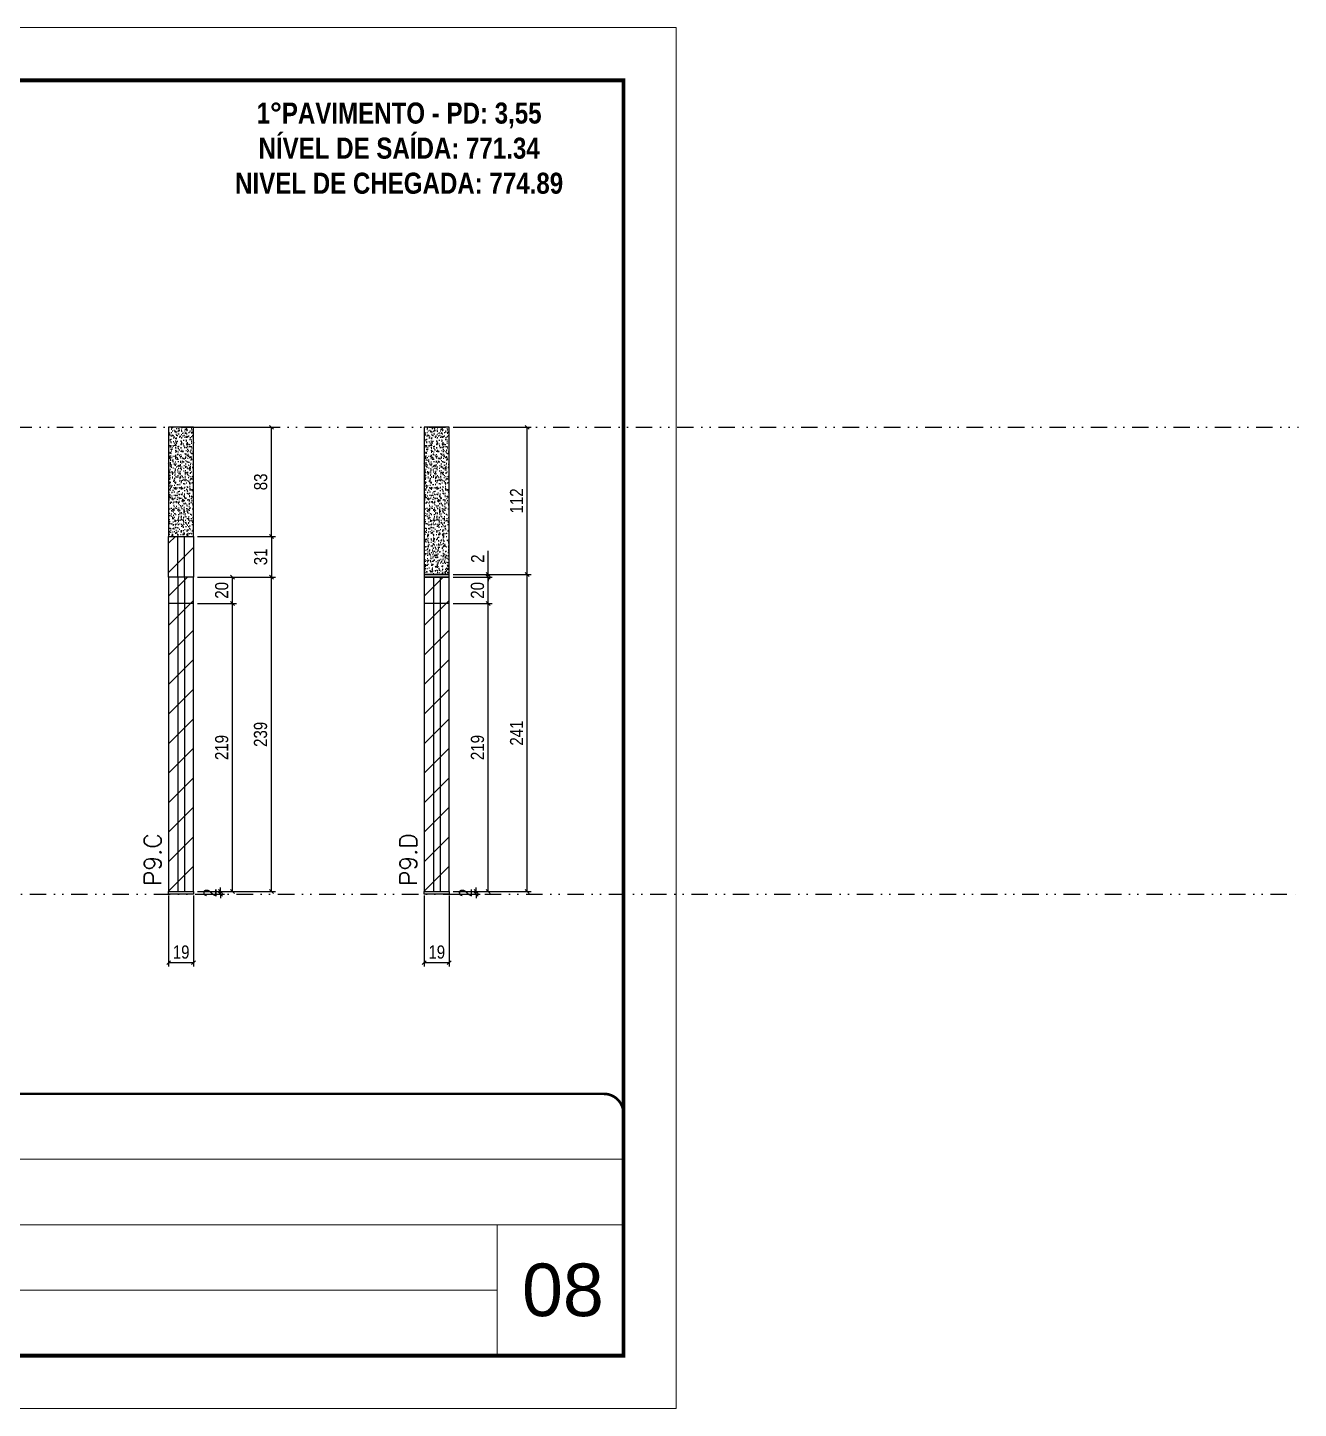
# Model space of a CAD drawing. Extents: x 13770 to 23315, y 867 to 16997.
# Drawn here: x 20146 to 21113, y 14650 to 15700 of the extents above; entities that cross this region are included whole.
import ezdxf

# ---------------------------------------------------------------- set-up
doc = ezdxf.new("R2010")
doc.units = 0
for name, pattern in [('CONTINUO', [0]), ('DASHED', [0.75, 0.5, -0.25]), ('DIVIDE2', [0.625, 0.25, -0.125, 0, -0.125, 0, -0.125])]:
    doc.linetypes.add(name, pattern=pattern)
for name, color, linetype, lineweight in [('CARIMBO', 255, 'Continuous', 9), ('Folhas', 255, 'Continuous', 9), ('Hachura', 251, 'Continuous', 9), ('SARRAFO DE PRESSAO', 251, 'DASHED', 9), ('Texto Seção', 7, 'Continuous', 15)]:
    doc.layers.add(name, color=color, linetype=linetype, lineweight=lineweight)
for name, color, linetype in [('COTA', 241, 'Continuous'), ('NOMENCLATURA', 7, 'Continuous'), ('Nível', 160, 'Continuous'), ('Painéis', 200, 'Continuous'), ('SARR_2.2x7', 40, 'Continuous')]:
    doc.layers.add(name, color=color, linetype=linetype)
doc.styles.add('ARIAL', font='arial.ttf')
doc.styles.add('COTA TECNICA', font='techl___.ttf', dxfattribs={"height": 10})
doc.styles.add('COTA TECNICA-50', font='techl___.ttf', dxfattribs={"height": 10})
doc.styles.add('REGUA-120', font='ROMANS.shx', dxfattribs={"height": 15})
doc.styles.add('ROMANC', font='techb___.ttf', dxfattribs={"height": 2.5})
doc.styles.add('Tecnologia', font='')
doc.styles.get('Tecnologia').set_extended_font_data('Forgotten Futurist')
doc.dimstyles.new('COTA PAINEL-50', dxfattribs={"dimtxt": 10, "dimasz": 3, "dimexe": 3, "dimexo": 3, "dimgap": 3, "dimtad": 1, "dimdec": 1, "dimzin": 12, "dimdsep": 46, "dimtxsty": 'COTA TECNICA-50', "dimblk1": 'OBLIQUE', "dimblk2": 'OBLIQUE', "dimsah": 1, "dimcen": 0.9, "dimclrd": 4, "dimclre": 4, "dimclrt": 240, "dimadec": 1, "dimazin": 3, "dimtfac": 1, "dimtdec": 1, "dimtmove": 0, "dimatfit": 3, "dimfxl": 1, "dimtolj": 1, "dimtzin": 12, "dimarcsym": 0})
doc.dimstyles.new('PAINEL', dxfattribs={"dimtxt": 10, "dimasz": 3, "dimexe": 3, "dimexo": 3, "dimgap": 3, "dimtad": 1, "dimdec": 1, "dimzin": 12, "dimdsep": 46, "dimtxsty": 'COTA TECNICA', "dimblk1": 'OBLIQUE', "dimblk2": 'OBLIQUE', "dimsah": 1, "dimcen": 0.9, "dimclrd": 4, "dimclre": 4, "dimclrt": 240, "dimadec": 1, "dimazin": 3, "dimtfac": 1, "dimtdec": 1, "dimtmove": 0, "dimatfit": 3, "dimfxl": 1, "dimtolj": 1, "dimtzin": 12, "dimarcsym": 0})

# ---------------------------------------------------------------- blocks, each defined once
blk = doc.blocks.new('9999999999')
at = {"color": 30, "linetype": 'CONTINUO'}
for p, q in [((98564.6, 34230.2), (98564.6, 34429.4)), ((98564.6, 34379.6), (99584, 34379.6)), ((98564.6, 34329.8), (99488, 34329.8)), ((99584, 34329.8), (99488, 34329.8)), ((99488, 34329.8), (99488, 34230.2)), ((98564.6, 34280), (99488, 34280))]:
    blk.add_line(p, q, dxfattribs=at)
at = {"color": 30, "linetype": 'CONTINUO', "const_width": 2}
blk.add_lwpolyline([(99584, 34230.2), (99584, 34414.4, 0.414214), (99569, 34429.4), (98229, 34429.4, 0.414214), (98214, 34414.4), (98214, 34245.2, 0.414214), (98229, 34230.2), (99584, 34230.2)], format="xyb", dxfattribs=at)
at = {"layer": 'Folhas'}
blk.add_lwpolyline([(98139, 34190.2), (99624, 34190.2), (99624, 35240.2), (98139, 35240.2)], close=True, dxfattribs=at)
at = {"layer": 'Folhas', "color": 30, "const_width": 3}
blk.add_lwpolyline([(98214, 34230.2), (99584, 34230.2), (99584, 35200.2), (98214, 35200.2)], close=True, dxfattribs=at)
at = {"color": 7, "linetype": 'Continuous', "ltscale": 5, "style": 'ARIAL'}
for s, height, p in [('SCHWARTZ', 15.48, (98837.7, 34393.1)), ('GWT', 15.48, (98837.7, 34343.3)), ('1°PAVIMENTO', 15.483, (98837.7, 34293.5)), ('NOVA SISTEMAS CONSTRUTIVOS', 11.059, (98263.2, 34267.2)), ('PILARES', 15.48, (98837.7, 34243.7))]:
    blk.add_text(s, height=height, dxfattribs=at).set_placement(p)
at = {"layer": 'Folhas', "color": 7, "style": 'Tecnologia', "width": 1.5}
for s, p in [('CLIENTE:', (98573.7, 34397.2)), ('OBRA:', (98573.7, 34347.3)), ('PAVIMENTO:', (98573.7, 34297.5)), ('PROJETO:', (98573.7, 34247.7))]:
    blk.add_text(s, height=14, dxfattribs=at).set_placement(p)
blk = doc.blocks.new('_Oblique')
at = {"color": 0, "linetype": 'ByBlock', "lineweight": -2}
blk.add_line((-0.5, -0.5), (0.5, 0.5), dxfattribs=at)
blk = doc.blocks.new('*D124')
at = {"layer": 'COTA', "color": 4, "lineweight": -2, "transparency": 16777216}
for p, q in [((20253.6, 15040), (20253.6, 14985.9)), ((20272.6, 15040), (20272.6, 14985.9)), ((20253.6, 14988.9), (20272.6, 14988.9))]:
    blk.add_line(p, q, dxfattribs=at)
at = {"layer": 'Defpoints', "color": 0, "transparency": 16777216}
for p in [(20253.6, 15043), (20272.6, 15043), (20272.6, 14988.9)]:
    blk.add_point(p, dxfattribs=at)
at = {"layer": 'COTA', "color": 4, "lineweight": -2, "transparency": 16777216, "xscale": 3, "yscale": 3, "zscale": 3, "rotation": 180}
blk.add_blockref('_Oblique', (20253.6, 14988.9), dxfattribs=at)
at = {"layer": 'COTA', "color": 4, "lineweight": -2, "transparency": 16777216, "xscale": 3, "yscale": 3, "zscale": 3}
blk.add_blockref('_Oblique', (20272.6, 14988.9), dxfattribs=at)
at = {"layer": 'COTA', "color": 240, "transparency": 16777216, "insert": (20263.1, 14996.9), "char_height": 10, "attachment_point": 5, "style": 'COTA TECNICA'}
blk.add_mtext('\\A1;19', dxfattribs=at)
blk = doc.blocks.new('*D125')
at = {"layer": 'COTA', "color": 4, "lineweight": -2, "transparency": 16777216}
for p, q in [((20275.6, 15262), (20305.1, 15262)), ((20302.1, 15043), (20302.1, 15262)), ((20275.6, 15043), (20305.1, 15043))]:
    blk.add_line(p, q, dxfattribs=at)
at = {"layer": 'Defpoints', "color": 0, "transparency": 16777216}
for p in [(20272.6, 15262), (20302.1, 15262), (20272.6, 15043)]:
    blk.add_point(p, dxfattribs=at)
at = {"layer": 'COTA', "color": 4, "lineweight": -2, "transparency": 16777216, "xscale": 3, "yscale": 3, "zscale": 3}
for p, rotation in [((20302.1, 15262), 90), ((20302.1, 15043), 270)]:
    blk.add_blockref('_Oblique', p, dxfattribs=dict(at, rotation=rotation))
at = {"layer": 'COTA', "color": 240, "transparency": 16777216, "insert": (20294, 15152.5), "char_height": 10, "attachment_point": 5, "rotation": 90, "style": 'COTA TECNICA'}
blk.add_mtext('\\A1;219', dxfattribs=at)
blk = doc.blocks.new('*D126')
at = {"layer": 'COTA', "color": 4, "lineweight": -2, "transparency": 16777216}
for p, q in [((20275.6, 15282), (20305.1, 15282)), ((20302.1, 15262), (20302.1, 15282)), ((20275.6, 15262), (20305.1, 15262))]:
    blk.add_line(p, q, dxfattribs=at)
at = {"layer": 'Defpoints', "color": 0, "transparency": 16777216}
for p in [(20272.6, 15282), (20302.1, 15282), (20272.6, 15262)]:
    blk.add_point(p, dxfattribs=at)
at = {"layer": 'COTA', "color": 4, "lineweight": -2, "transparency": 16777216, "xscale": 3, "yscale": 3, "zscale": 3}
for p, rotation in [((20302.1, 15282), 90), ((20302.1, 15262), 270)]:
    blk.add_blockref('_Oblique', p, dxfattribs=dict(at, rotation=rotation))
at = {"layer": 'COTA', "color": 240, "transparency": 16777216, "insert": (20294, 15272), "char_height": 10, "attachment_point": 5, "rotation": 90, "style": 'COTA TECNICA'}
blk.add_mtext('\\A1;20', dxfattribs=at)
blk = doc.blocks.new('*D127')
at = {"layer": 'COTA', "color": 4, "lineweight": -2, "transparency": 16777216}
for p, q in [((20275.6, 15282), (20334.8, 15282)), ((20331.8, 15043), (20331.8, 15282)), ((20275.6, 15043), (20334.8, 15043))]:
    blk.add_line(p, q, dxfattribs=at)
at = {"layer": 'Defpoints', "color": 0, "transparency": 16777216}
for p in [(20272.6, 15282), (20331.8, 15282), (20272.6, 15043)]:
    blk.add_point(p, dxfattribs=at)
at = {"layer": 'COTA', "color": 4, "lineweight": -2, "transparency": 16777216, "xscale": 3, "yscale": 3, "zscale": 3}
for p, rotation in [((20331.8, 15282), 90), ((20331.8, 15043), 270)]:
    blk.add_blockref('_Oblique', p, dxfattribs=dict(at, rotation=rotation))
at = {"layer": 'COTA', "color": 240, "transparency": 16777216, "insert": (20323.5, 15162.5), "char_height": 10, "attachment_point": 5, "rotation": 90, "style": 'COTA TECNICA'}
blk.add_mtext('\\A1;239', dxfattribs=at)
blk = doc.blocks.new('*D128')
at = {"layer": 'COTA', "color": 4, "lineweight": -2, "transparency": 16777216}
for p, q in [((20275.6, 15043), (20296, 15043)), ((20275.6, 15041), (20296, 15041)), ((20293, 15043), (20293, 15046)), ((20293, 15041), (20293, 15043)), ((20293, 15041), (20293, 15038))]:
    blk.add_line(p, q, dxfattribs=at)
at = {"layer": 'Defpoints', "color": 0, "transparency": 16777216}
for p in [(20272.6, 15043), (20272.6, 15041), (20293, 15043)]:
    blk.add_point(p, dxfattribs=at)
at = {"layer": 'COTA', "color": 4, "lineweight": -2, "transparency": 16777216, "xscale": 3, "yscale": 3, "zscale": 3}
for p, rotation in [((20293, 15043), 270), ((20293, 15041), 90)]:
    blk.add_blockref('_Oblique', p, dxfattribs=dict(at, rotation=rotation))
at = {"layer": 'COTA', "color": 240, "transparency": 16777216, "insert": (20285, 15042), "char_height": 10, "attachment_point": 5, "rotation": 90, "style": 'COTA TECNICA-50'}
blk.add_mtext('\\A1;2', dxfattribs=at)
blk = doc.blocks.new('*D129')
at = {"layer": 'COTA', "color": 4, "lineweight": -2, "transparency": 16777216}
for p, q in [((20275.6, 15396), (20334.8, 15396)), ((20331.8, 15313), (20331.8, 15396)), ((20275.6, 15313), (20334.8, 15313))]:
    blk.add_line(p, q, dxfattribs=at)
at = {"layer": 'Defpoints', "color": 0, "transparency": 16777216}
for p in [(20272.6, 15396), (20331.8, 15396), (20272.6, 15313)]:
    blk.add_point(p, dxfattribs=at)
at = {"layer": 'COTA', "color": 4, "lineweight": -2, "transparency": 16777216, "xscale": 3, "yscale": 3, "zscale": 3}
for p, rotation in [((20331.8, 15396), 90), ((20331.8, 15313), 270)]:
    blk.add_blockref('_Oblique', p, dxfattribs=dict(at, rotation=rotation))
at = {"layer": 'COTA', "color": 240, "transparency": 16777216, "insert": (20323.6, 15354.5), "char_height": 10, "attachment_point": 5, "rotation": 90, "style": 'COTA TECNICA'}
blk.add_mtext('\\A1;83', dxfattribs=at)
blk = doc.blocks.new('*D137')
at = {"layer": 'COTA', "color": 4, "linetype": 'ByBlock', "lineweight": -2, "transparency": 16777216}
for p, q in [((20275.6, 15313), (20334.8, 15313)), ((20331.8, 15313), (20331.8, 15282)), ((20275.6, 15282), (20334.8, 15282))]:
    blk.add_line(p, q, dxfattribs=at)
at = {"layer": 'Defpoints', "color": 0, "linetype": 'ByBlock', "transparency": 16777216}
for p in [(20272.6, 15313), (20272.6, 15282), (20331.8, 15282)]:
    blk.add_point(p, dxfattribs=at)
at = {"layer": 'COTA', "color": 4, "linetype": 'ByBlock', "lineweight": -2, "transparency": 16777216, "xscale": 3, "yscale": 3, "zscale": 3}
for p, rotation in [((20331.8, 15313), 90), ((20331.8, 15282), 270)]:
    blk.add_blockref('_Oblique', p, dxfattribs=dict(at, rotation=rotation))
at = {"layer": 'COTA', "color": 240, "linetype": 'ByBlock', "transparency": 16777216, "insert": (20323.6, 15297.5), "char_height": 10, "attachment_point": 5, "rotation": 90, "style": 'COTA TECNICA'}
blk.add_mtext('\\A1;31', dxfattribs=at)
blk = doc.blocks.new('*D119')
at = {"layer": 'COTA', "color": 4, "lineweight": -2, "transparency": 16777216}
for p, q in [((20448, 15040), (20448, 14985.9)), ((20467, 15040), (20467, 14985.9)), ((20448, 14988.9), (20467, 14988.9))]:
    blk.add_line(p, q, dxfattribs=at)
at = {"layer": 'Defpoints', "color": 0, "transparency": 16777216}
for p in [(20448, 15043), (20467, 15043), (20467, 14988.9)]:
    blk.add_point(p, dxfattribs=at)
at = {"layer": 'COTA', "color": 4, "lineweight": -2, "transparency": 16777216, "xscale": 3, "yscale": 3, "zscale": 3, "rotation": 180}
blk.add_blockref('_Oblique', (20448, 14988.9), dxfattribs=at)
at = {"layer": 'COTA', "color": 4, "lineweight": -2, "transparency": 16777216, "xscale": 3, "yscale": 3, "zscale": 3}
blk.add_blockref('_Oblique', (20467, 14988.9), dxfattribs=at)
at = {"layer": 'COTA', "color": 240, "transparency": 16777216, "insert": (20457.5, 14996.9), "char_height": 10, "attachment_point": 5, "style": 'COTA TECNICA'}
blk.add_mtext('\\A1;19', dxfattribs=at)
blk = doc.blocks.new('*D120')
at = {"layer": 'COTA', "color": 4, "lineweight": -2, "transparency": 16777216}
for p, q in [((20470, 15262), (20499.6, 15262)), ((20496.6, 15043), (20496.6, 15262)), ((20470, 15043), (20499.6, 15043))]:
    blk.add_line(p, q, dxfattribs=at)
at = {"layer": 'Defpoints', "color": 0, "transparency": 16777216}
for p in [(20467, 15262), (20496.6, 15262), (20467, 15043)]:
    blk.add_point(p, dxfattribs=at)
at = {"layer": 'COTA', "color": 4, "lineweight": -2, "transparency": 16777216, "xscale": 3, "yscale": 3, "zscale": 3}
for p, rotation in [((20496.6, 15262), 90), ((20496.6, 15043), 270)]:
    blk.add_blockref('_Oblique', p, dxfattribs=dict(at, rotation=rotation))
at = {"layer": 'COTA', "color": 240, "transparency": 16777216, "insert": (20488.5, 15152.5), "char_height": 10, "attachment_point": 5, "rotation": 90, "style": 'COTA TECNICA'}
blk.add_mtext('\\A1;219', dxfattribs=at)
blk = doc.blocks.new('*D121')
at = {"layer": 'COTA', "color": 4, "lineweight": -2, "transparency": 16777216}
for p, q in [((20470, 15282), (20499.6, 15282)), ((20496.6, 15262), (20496.6, 15282)), ((20470, 15262), (20499.6, 15262))]:
    blk.add_line(p, q, dxfattribs=at)
at = {"layer": 'Defpoints', "color": 0, "transparency": 16777216}
for p in [(20467, 15282), (20496.6, 15282), (20467, 15262)]:
    blk.add_point(p, dxfattribs=at)
at = {"layer": 'COTA', "color": 4, "lineweight": -2, "transparency": 16777216, "xscale": 3, "yscale": 3, "zscale": 3}
for p, rotation in [((20496.6, 15282), 90), ((20496.6, 15262), 270)]:
    blk.add_blockref('_Oblique', p, dxfattribs=dict(at, rotation=rotation))
at = {"layer": 'COTA', "color": 240, "transparency": 16777216, "insert": (20488.5, 15272), "char_height": 10, "attachment_point": 5, "rotation": 90, "style": 'COTA TECNICA'}
blk.add_mtext('\\A1;20', dxfattribs=at)
blk = doc.blocks.new('*D122')
at = {"layer": 'COTA', "color": 4, "lineweight": -2, "transparency": 16777216}
for p, q in [((20470, 15284), (20529.2, 15284)), ((20526.2, 15043), (20526.2, 15284)), ((20470, 15043), (20529.2, 15043))]:
    blk.add_line(p, q, dxfattribs=at)
at = {"layer": 'Defpoints', "color": 0, "transparency": 16777216}
for p in [(20467, 15284), (20526.2, 15284), (20467, 15043)]:
    blk.add_point(p, dxfattribs=at)
at = {"layer": 'COTA', "color": 4, "lineweight": -2, "transparency": 16777216, "xscale": 3, "yscale": 3, "zscale": 3}
for p, rotation in [((20526.2, 15284), 90), ((20526.2, 15043), 270)]:
    blk.add_blockref('_Oblique', p, dxfattribs=dict(at, rotation=rotation))
at = {"layer": 'COTA', "color": 240, "transparency": 16777216, "insert": (20518.2, 15163.5), "char_height": 10, "attachment_point": 5, "rotation": 90, "style": 'COTA TECNICA'}
blk.add_mtext('\\A1;241', dxfattribs=at)
blk = doc.blocks.new('*D123')
at = {"layer": 'COTA', "color": 4, "lineweight": -2, "transparency": 16777216}
for p, q in [((20470, 15043), (20490.4, 15043)), ((20470, 15041), (20490.4, 15041)), ((20487.4, 15043), (20487.4, 15046)), ((20487.4, 15041), (20487.4, 15043)), ((20487.4, 15041), (20487.4, 15038))]:
    blk.add_line(p, q, dxfattribs=at)
at = {"layer": 'Defpoints', "color": 0, "transparency": 16777216}
for p in [(20467, 15043), (20467, 15041), (20487.4, 15043)]:
    blk.add_point(p, dxfattribs=at)
at = {"layer": 'COTA', "color": 4, "lineweight": -2, "transparency": 16777216, "xscale": 3, "yscale": 3, "zscale": 3}
for p, rotation in [((20487.4, 15043), 270), ((20487.4, 15041), 90)]:
    blk.add_blockref('_Oblique', p, dxfattribs=dict(at, rotation=rotation))
at = {"layer": 'COTA', "color": 240, "transparency": 16777216, "insert": (20479.4, 15042), "char_height": 10, "attachment_point": 5, "rotation": 90, "style": 'COTA TECNICA-50'}
blk.add_mtext('\\A1;2', dxfattribs=at)
blk = doc.blocks.new('*D139')
at = {"layer": 'COTA', "color": 4, "lineweight": -2, "transparency": 16777216}
for p, q in [((20496.6, 15284), (20496.6, 15302.1)), ((20470, 15284), (20499.6, 15284)), ((20470, 15282), (20499.6, 15282)), ((20496.6, 15282), (20496.6, 15284)), ((20496.6, 15282), (20496.6, 15279))]:
    blk.add_line(p, q, dxfattribs=at)
at = {"layer": 'Defpoints', "color": 0, "transparency": 16777216}
for p in [(20467, 15284), (20467, 15282), (20496.6, 15284)]:
    blk.add_point(p, dxfattribs=at)
at = {"layer": 'COTA', "color": 4, "lineweight": -2, "transparency": 16777216, "xscale": 3, "yscale": 3, "zscale": 3}
for p, rotation in [((20496.6, 15284), 270), ((20496.6, 15282), 90)]:
    blk.add_blockref('_Oblique', p, dxfattribs=dict(at, rotation=rotation))
at = {"layer": 'COTA', "color": 240, "transparency": 16777216, "insert": (20488.6, 15296.1), "char_height": 10, "attachment_point": 5, "rotation": 90, "style": 'COTA TECNICA'}
blk.add_mtext('\\A1;2', dxfattribs=at)
blk = doc.blocks.new('*D143')
at = {"layer": 'COTA', "color": 4, "lineweight": -2, "transparency": 16777216}
for p, q in [((20470, 15396), (20529.2, 15396)), ((20526.2, 15284), (20526.2, 15396)), ((20470, 15284), (20529.2, 15284))]:
    blk.add_line(p, q, dxfattribs=at)
at = {"layer": 'Defpoints', "color": 0, "transparency": 16777216}
for p in [(20467, 15396), (20526.2, 15396), (20467, 15284)]:
    blk.add_point(p, dxfattribs=at)
at = {"layer": 'COTA', "color": 4, "lineweight": -2, "transparency": 16777216, "xscale": 3, "yscale": 3, "zscale": 3}
for p, rotation in [((20526.2, 15396), 90), ((20526.2, 15284), 270)]:
    blk.add_blockref('_Oblique', p, dxfattribs=dict(at, rotation=rotation))
at = {"layer": 'COTA', "color": 240, "transparency": 16777216, "insert": (20518.2, 15340), "char_height": 10, "attachment_point": 5, "rotation": 90, "style": 'COTA TECNICA'}
blk.add_mtext('\\A1;112', dxfattribs=at)

msp = doc.modelspace()

# ---------------------------------------------------------------- hatches: boundary and pattern name
at = {"layer": 'COTA', "linetype": 'ByBlock'}
h = msp.add_hatch(dxfattribs=at)
h.set_pattern_fill('AR-CONC', color=256, scale=0.03)
h.set_pattern_definition([(50, (-112942.514, -18380.6855), (5.46554007, -0.47817257), [0.5715, -6.2865]), (355, (-112942.514, -18380.6855), (-1.05730264, 5.73170536), [0.4572, -5.02921753]), (100.4514447, (-112942.0587, -18380.7253), (4.40823741, 5.25353256), [0.48570026, -5.34270734]), (46.1842, (-112942.514, -18379.1615), (8.13237123, -1.26126984), [0.85725, -9.42975]), (96.6355576, (-112941.8365, -18379.2666), (7.122124, 7.42278374), [0.7285507, -8.01406824]), (351.184151, (-112942.514, -18379.1615), (7.122124, 7.42278374), [0.685799, -7.54379196]), (21, (-112941.752, -18379.5425), (4.54843174, -3.06795595), [0.5715, -6.2865]), (326, (-112941.752, -18379.5425), (1.85406085, 5.52563898), [0.4572, -5.0292]), (71.451445, (-112941.373, -18379.798), (6.40249258, 2.45768307), [0.48570026, -5.34269813]), (37.5, (-112942.5141, -18380.6855), (0.092658098, 2.536651166), [0, -4.96824, 0, -5.1054, 0, -5.04825]), (7.5, (-112942.5141, -18380.6855), (2.004589875, 3.005417245), [0, -2.91084, 0, -4.85394, 0, -1.92405]), (327.5, (-112944.2134, -18380.6855), (4.067717855, -0.17186232), [0, -1.905, 0, -5.9436, 0, -7.8867]), (317.5, (-112944.9754, -18380.6855), (4.44387544, 0.76279473), [0, -2.4765, 0, -3.94716, 0, -5.6007])])
h.paths.add_polyline_path([(20272.61, 15396.03), (20253.61, 15396.03), (20253.61, 15313.03), (20272.61, 15313.03)])
h = msp.add_hatch(dxfattribs=at)
h.set_pattern_fill('AR-CONC', color=256, scale=0.03)
h.set_pattern_definition([(50, (-112748.0825, -18380.6855), (5.46554007, -0.47817257), [0.5715, -6.2865]), (355, (-112748.0825, -18380.6855), (-1.05730264, 5.73170536), [0.4572, -5.02921753]), (100.4514447, (-112747.627, -18380.7253), (4.40823741, 5.25353256), [0.48570026, -5.34270734]), (46.1842, (-112748.0825, -18379.1615), (8.13237123, -1.26126984), [0.85725, -9.42975]), (96.6355576, (-112747.405, -18379.2666), (7.122124, 7.42278374), [0.7285507, -8.01406824]), (351.184151, (-112748.0825, -18379.1615), (7.122124, 7.42278374), [0.685799, -7.54379196]), (21, (-112747.3205, -18379.5425), (4.54843174, -3.06795595), [0.5715, -6.2865]), (326, (-112747.3205, -18379.5425), (1.85406085, 5.52563898), [0.4572, -5.0292]), (71.451445, (-112746.9414, -18379.798), (6.40249258, 2.45768307), [0.48570026, -5.34269813]), (37.5, (-112748.0825, -18380.6855), (0.092658098, 2.536651166), [0, -4.96824, 0, -5.1054, 0, -5.04825]), (7.5, (-112748.0825, -18380.6855), (2.004589875, 3.005417245), [0, -2.91084, 0, -4.85394, 0, -1.92405]), (327.5, (-112749.7817, -18380.6855), (4.067717855, -0.17186232), [0, -1.905, 0, -5.9436, 0, -7.8867]), (317.5, (-112750.5437, -18380.6855), (4.44387544, 0.76279473), [0, -2.4765, 0, -3.94716, 0, -5.6007])])
h.paths.add_polyline_path([(20467.04, 15396.03), (20448.04, 15396.03), (20448.04, 15284.03), (20467.04, 15284.03)])
at = {"layer": 'Hachura', "linetype": 'ByBlock'}
h = msp.add_hatch(dxfattribs=at)
h.set_pattern_fill('ANSI31', color=256, scale=5)
h.set_pattern_definition([(45, (208.598, 0), (-11.22532, 11.22532), [])])
h.paths.add_polyline_path([(20260.61, 15313.03), (20253.61, 15313.03), (20253.61, 15282.03), (20260.61, 15282.03)])
h.paths.add_polyline_path([(20260.61, 15282.03), (20265.61, 15282.03), (20265.61, 15313.03), (20260.61, 15313.03)])
h.paths.add_polyline_path([(20265.61, 15282.03), (20272.61, 15282.03), (20272.61, 15313.03), (20265.61, 15313.03)])
h = msp.add_hatch(dxfattribs=at)
h.set_pattern_fill('ANSI31', color=256, scale=5)
h.set_pattern_definition([(45, (-112929.443, -18391.685), (-11.2253202, 11.2253202), [])])
h.paths.add_polyline_path([(20260.61, 15262.03), (20253.61, 15262.03), (20253.61, 15043.03), (20260.61, 15043.03)])
h.paths.add_polyline_path([(20260.61, 15282.03), (20253.61, 15282.03), (20253.61, 15262.03), (20260.61, 15262.03)])
h.paths.add_polyline_path([(20265.61, 15282.03), (20260.61, 15282.03), (20260.61, 15262.03), (20265.61, 15262.03)])
h.paths.add_polyline_path([(20265.61, 15262.03), (20260.61, 15262.03), (20260.61, 15043.03), (20265.61, 15043.03)])
h.paths.add_polyline_path([(20272.61, 15262.03), (20265.61, 15262.03), (20265.61, 15043.03), (20272.61, 15043.03)])
h.paths.add_polyline_path([(20272.61, 15282.03), (20265.61, 15282.03), (20265.61, 15262.03), (20272.61, 15262.03)])
h = msp.add_hatch(dxfattribs=at)
h.set_pattern_fill('ANSI31', color=256, scale=5)
h.set_pattern_definition([(45, (-112735.011, -18391.685), (-11.2253202, 11.2253202), [])])
h.paths.add_polyline_path([(20455.04, 15262.03), (20448.04, 15262.03), (20448.04, 15043.03), (20455.04, 15043.03)])
h.paths.add_polyline_path([(20455.04, 15282.03), (20448.04, 15282.03), (20448.04, 15262.03), (20455.04, 15262.03)])
h.paths.add_polyline_path([(20460.04, 15282.03), (20455.04, 15282.03), (20455.04, 15262.03), (20460.04, 15262.03)])
h.paths.add_polyline_path([(20460.04, 15262.03), (20455.04, 15262.03), (20455.04, 15043.03), (20460.04, 15043.03)])
h.paths.add_polyline_path([(20467.04, 15262.03), (20460.04, 15262.03), (20460.04, 15043.03), (20467.04, 15043.03)])
h.paths.add_polyline_path([(20467.04, 15282.03), (20460.04, 15282.03), (20460.04, 15262.03), (20467.04, 15262.03)])

# ---------------------------------------------------------------- linework, layer by layer
at = {"layer": 'COTA', "linetype": 'ByBlock'}
for points in [[(20253.61, 15313.03), (20272.61, 15313.03), (20272.61, 15396.03), (20253.61, 15396.03)], [(20448.04, 15284.03), (20467.04, 15284.03), (20467.04, 15396.03), (20448.04, 15396.03)]]:
    msp.add_lwpolyline(points, close=True, dxfattribs=at)
at = {"layer": 'Nível', "color": 4, "linetype": 'DIVIDE2', "ltscale": 50}
for p, q in [((16394.58, 15396.03), (21112.79, 15396.03)), ((16059.5, 15041.03), (21112.79, 15041.03))]:
    msp.add_line(p, q, dxfattribs=at)
at = {"layer": 'Painéis'}
for p, q in [((20272.61, 15262.03), (20253.61, 15262.03)), ((20467.04, 15262.03), (20448.04, 15262.03))]:
    msp.add_line(p, q, dxfattribs=at)
for points in [[(20253.61, 15313.03), (20272.61, 15313.03), (20272.61, 15282.03), (20253.61, 15282.03)], [(20253.61, 15043.03), (20272.61, 15043.03), (20272.61, 15282.03), (20253.61, 15282.03)], [(20448.04, 15282.03), (20467.04, 15282.03), (20467.04, 15284.03), (20448.04, 15284.03)], [(20448.04, 15043.03), (20467.04, 15043.03), (20467.04, 15282.03), (20448.04, 15282.03)], [(20253.61, 15043.03), (20272.61, 15043.03), (20272.61, 15041.03), (20253.61, 15041.03)], [(20448.04, 15043.03), (20467.04, 15043.03), (20467.04, 15041.03), (20448.04, 15041.03)]]:
    msp.add_lwpolyline(points, close=True, dxfattribs=at)
at = {"layer": 'SARR_2.2x7'}
for p, q in [((20260.61, 15282.03), (20260.61, 15313.03)), ((20265.61, 15282.03), (20265.61, 15313.03)), ((20260.61, 15282.03), (20260.61, 15043.03)), ((20265.61, 15282.03), (20265.61, 15043.03)), ((20455.04, 15282.03), (20455.04, 15043.03)), ((20460.04, 15282.03), (20460.04, 15043.03))]:
    msp.add_line(p, q, dxfattribs=at)

# ---------------------------------------------------------------- block references
at = {"layer": 'SARRAFO DE PRESSAO', "color": 6, "linetype": 'ByBlock'}
msp.add_blockref('9999999999', (-78984.48, -19540.26), dxfattribs=at)

# ---------------------------------------------------------------- texts
at = {"layer": 'CARIMBO', "style": 'ARIAL'}
msp.add_text('08', height=40, dxfattribs=at).set_placement((20522.36, 14720.09))
at = {"layer": 'NOMENCLATURA', "color": 2, "insert": (20428.88, 15642.97), "char_height": 16, "attachment_point": 2, "style": 'ROMANC'}
msp.add_mtext_dynamic_manual_height_columns('1°PAVIMENTO - PD: 3,55\\PNÍVEL DE SAÍDA: 771.34\\PNIVEL DE CHEGADA: 774.89', width=376.0554, gutter_width=1, heights=[0], dxfattribs=at)
at = {"layer": 'Texto Seção', "char_height": 13, "width": 285.3299, "attachment_point": 1, "rotation": 90, "style": 'REGUA-120'}
for s, insert in [('P9.C', (20234.93, 15047.17)), ('P9.D', (20429.36, 15047.17))]:
    msp.add_mtext(s, dxfattribs=dict(at, insert=insert))

# ---------------------------------------------------------------- dimensions: what is measured, and where the dimension line sits
at = {"layer": 'COTA'}
for base, p1, p2, picture, middle in [((20331.79, 15396.03), (20272.61, 15313.03), (20272.61, 15396.03), '*D129', (20323.55, 15354.53)), ((20526.22, 15396.03), (20467.04, 15284.03), (20467.04, 15396.03), '*D143', (20518.17, 15340.03)), ((20331.79, 15282.03), (20272.61, 15043.03), (20272.61, 15282.03), '*D127', (20323.54, 15162.53)), ((20526.22, 15284.03), (20467.04, 15043.03), (20467.04, 15284.03), '*D122', (20518.15, 15163.53)), ((20302.13, 15262.03), (20272.61, 15043.03), (20272.61, 15262.03), '*D125', (20294.04, 15152.53)), ((20496.56, 15262.03), (20467.04, 15043.03), (20467.04, 15262.03), '*D120', (20488.47, 15152.53))]:
    dim = msp.add_linear_dim(base=base, p1=p1, p2=p2, angle=90, dimstyle='PAINEL', override={"dimarcsym": 2}, dxfattribs=at)
    dim.commit()
    dim.dimension.update_dxf_attribs({"geometry": picture, "text_midpoint": middle})
at = {"layer": 'COTA', "linetype": 'ByBlock'}
dim = msp.add_linear_dim(base=(20331.79, 15282.03), p1=(20272.61, 15313.03), p2=(20272.61, 15282.03), angle=90, dimstyle='PAINEL', dxfattribs=at)
dim.commit()
dim.dimension.update_dxf_attribs({"geometry": '*D137', "text_midpoint": (20323.57, 15297.53)})
at = {"layer": 'COTA'}
dim = msp.add_linear_dim(base=(20496.56, 15284.03), p1=(20467.04, 15282.03), p2=(20467.04, 15284.03), angle=90, dimstyle='PAINEL', dxfattribs=at)
dim.commit()
dim.dimension.update_dxf_attribs({"geometry": '*D139', "text_midpoint": (20488.56, 15296.08)})
for base, p1, p2, picture, middle in [((20302.13, 15282.03), (20272.61, 15262.03), (20272.61, 15282.03), '*D126', (20302.13, 15272.03)), ((20496.56, 15282.03), (20467.04, 15262.03), (20467.04, 15282.03), '*D121', (20496.56, 15272.03))]:
    dim = msp.add_linear_dim(base=base, p1=p1, p2=p2, angle=90, dimstyle='PAINEL', override={"dimarcsym": 2}, dxfattribs=at)
    dim.commit()
    dim.dimension.update_dxf_attribs({"geometry": picture, "text_midpoint": middle, "dimtype": 160})
for base, p1, p2, picture, middle in [((20272.61, 14988.85), (20253.61, 15043.03), (20272.61, 15043.03), '*D124', (20263.11, 14996.94)), ((20467.04, 14988.85), (20448.04, 15043.03), (20467.04, 15043.03), '*D119', (20457.54, 14996.94))]:
    dim = msp.add_linear_dim(base=base, p1=p1, p2=p2, dimstyle='PAINEL', override={"dimarcsym": 2}, dxfattribs=at)
    dim.commit()
    dim.dimension.update_dxf_attribs({"geometry": picture, "text_midpoint": middle})
for base, p1, p2, picture, middle in [((20292.96, 15043.03), (20272.61, 15041.03), (20272.61, 15043.03), '*D128', (20292.96, 15042.03)), ((20487.39, 15043.03), (20467.04, 15041.03), (20467.04, 15043.03), '*D123', (20487.39, 15042.03))]:
    dim = msp.add_linear_dim(base=base, p1=p1, p2=p2, angle=90, dimstyle='COTA PAINEL-50', dxfattribs=at)
    dim.commit()
    dim.dimension.update_dxf_attribs({"geometry": picture, "text_midpoint": middle, "dimtype": 160})

doc.saveas('drawing.dxf')
